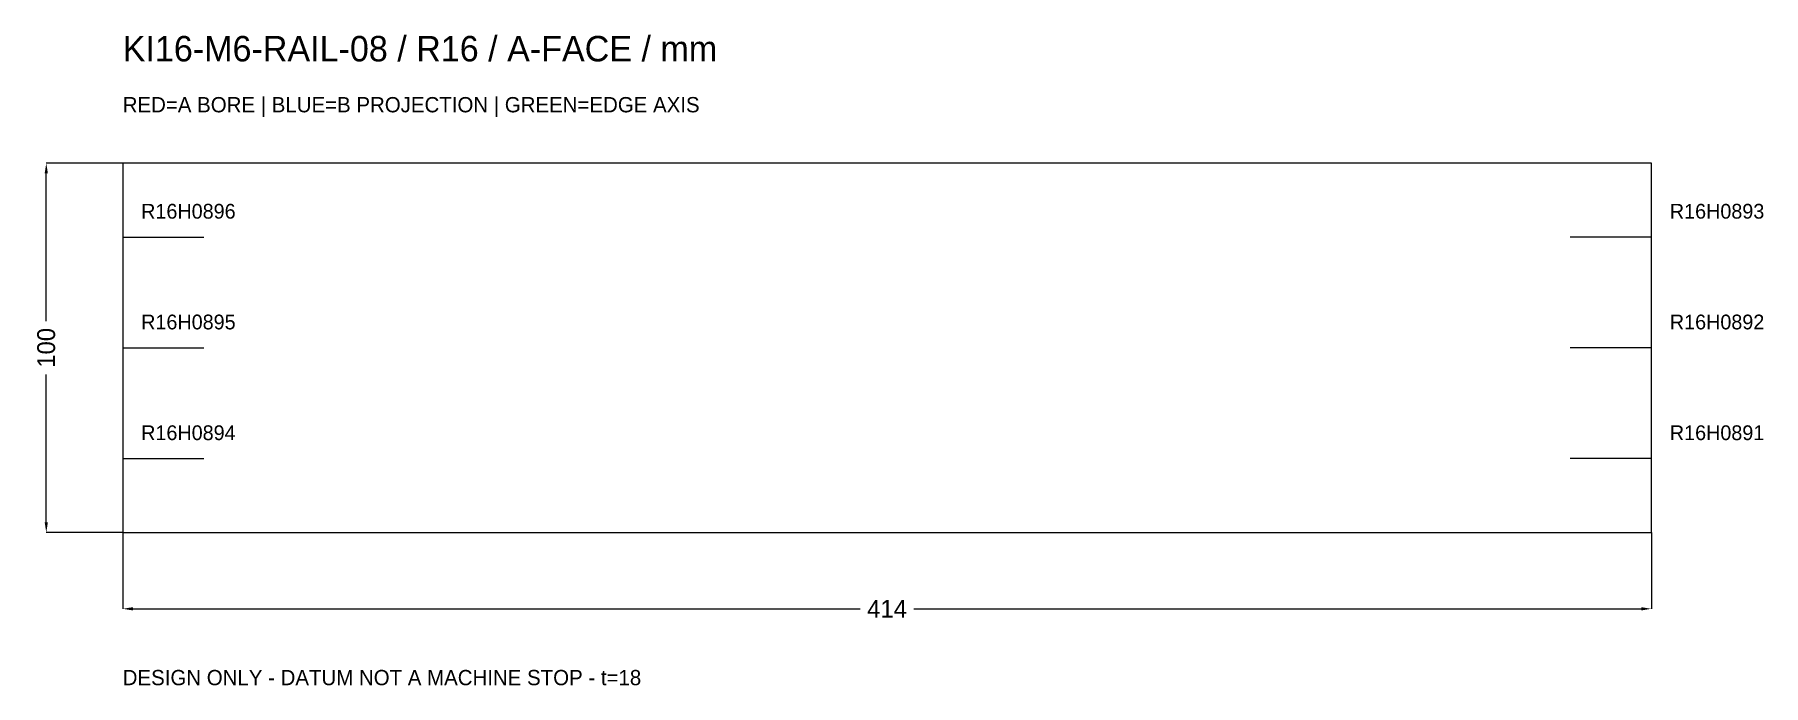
# Model space of a CAD drawing. Header units: millimetres. Extents: x -24 to 444, y -41 to 135.
import ezdxf

# ---------------------------------------------------------------- set-up
doc = ezdxf.new("R2010")
doc.units = ezdxf.units.MM
for name, color, linetype in [('CONTOUR', 7, 'Continuous'), ('EDGE_BORE', 3, 'Continuous'), ('TEXT', 7, 'Continuous')]:
    doc.layers.add(name, color=color, linetype=linetype)
doc.dimstyles.get("Standard").update_dxf_attribs({"dimtxt": 2.5, "dimasz": 2.5, "dimexe": 1.25, "dimexo": 0.625, "dimtad": 1, "dimcen": 2.5, "dimazin": 3, "dimtfac": 1, "dimtmove": 0, "dimatfit": 3})

# ---------------------------------------------------------------- blocks, each defined once
blk = doc.blocks.new('_CLOSEDFILLED')
at = {"color": 0, "linetype": 'BYBLOCK'}
blk.add_solid([(-1, 0.16), (0, 0), (-1, -0.16)], dxfattribs=at)
blk = doc.blocks.new('*D1')
at = {"color": 2}
for p, q in [((0, 0), (0, -20.7)), ((414, 0), (414, -20.7)), ((2.76, -20.7), (199.755, -20.7)), ((214.245, -20.7), (411.24, -20.7))]:
    blk.add_line(p, q, dxfattribs=at)
at = {"layer": 'Defpoints'}
for p in [(0, 0), (414, 0), (0, -20.7)]:
    blk.add_point(p, dxfattribs=at)
at = {"color": 2, "xscale": 2.7600000000000002, "yscale": 2.7600000000000002, "rotation": 180}
blk.add_blockref('_CLOSEDFILLED', (0, -20.7), dxfattribs=at)
at = {"color": 2, "xscale": 2.7600000000000002, "yscale": 2.7600000000000002}
blk.add_blockref('_CLOSEDFILLED', (414, -20.7), dxfattribs=at)
at = {"color": 7, "insert": (207, -20.7), "char_height": 4.83, "attachment_point": 5}
blk.add_mtext('414', dxfattribs=at)
blk = doc.blocks.new('*D2')
at = {"color": 2}
for p, q in [((0, 100), (-20.7, 100)), ((-20.7, 57.245), (-20.7, 97.24)), ((-20.7, 2.76), (-20.7, 42.755)), ((0, 0), (-20.7, 0))]:
    blk.add_line(p, q, dxfattribs=at)
at = {"layer": 'Defpoints'}
for p in [(0, 100), (-20.7, 0), (0, 0)]:
    blk.add_point(p, dxfattribs=at)
at = {"color": 2, "xscale": 2.7600000000000002, "yscale": 2.7600000000000002}
for p, rotation in [((-20.7, 100), 90), ((-20.7, 0), 270)]:
    blk.add_blockref('_CLOSEDFILLED', p, dxfattribs=dict(at, rotation=rotation))
at = {"color": 7, "insert": (-20.7, 50), "char_height": 4.83, "attachment_point": 5, "rotation": 90}
blk.add_mtext('100', dxfattribs=at)

msp = doc.modelspace()

# ---------------------------------------------------------------- linework, layer by layer
at = {"layer": 'CONTOUR'}
msp.add_lwpolyline([(0, 0), (414, 0), (414, 100), (0, 100)], close=True, dxfattribs=at)
at = {"layer": 'EDGE_BORE'}
for p, q in [((0, 80), (22, 80)), ((414, 80), (392, 80)), ((0, 50), (22, 50)), ((414, 50), (392, 50)), ((0, 20), (22, 20)), ((414, 20), (392, 20))]:
    msp.add_line(p, q, dxfattribs=at)

# ---------------------------------------------------------------- texts
at = {"layer": 'TEXT'}
for s, height, p in [('KI16-M6-RAIL-08 / R16 / A-FACE / mm', 6.9, (0, 127.6)), ('RED=A BORE | BLUE=B PROJECTION | GREEN=EDGE AXIS', 4.14, (0, 113.8)), ('R16H0896', 4, (5, 85)), ('R16H0893', 4, (419, 85)), ('R16H0895', 4, (5, 55)), ('R16H0892', 4, (419, 55)), ('R16H0894', 4, (5, 25)), ('R16H0891', 4, (419, 25)), ('DESIGN ONLY - DATUM NOT A MACHINE STOP - t=18', 4.14, (0, -41.4))]:
    msp.add_text(s, height=height, dxfattribs=at).set_placement(p)

# ---------------------------------------------------------------- dimensions: what is measured, and where the dimension line sits
dim = msp.add_linear_dim(base=(-20.7, 0), p1=(0, 0), p2=(0, 100), angle=90, dimstyle='Standard', override={"dimtxt": 4.83, "dimasz": 2.76, "dimdec": 2, "dimclrd": 2, "dimclre": 2, "dimclrt": 7})
dim.commit()
dim.dimension.update_dxf_attribs({"geometry": '*D2', "text_midpoint": (-20.7, 50)})
dim = msp.add_linear_dim(base=(0, -20.7), p1=(0, 0), p2=(414, 0), dimstyle='Standard', override={"dimtxt": 4.83, "dimasz": 2.76, "dimdec": 2, "dimclrd": 2, "dimclre": 2, "dimclrt": 7})
dim.commit()
dim.dimension.update_dxf_attribs({"geometry": '*D1', "text_midpoint": (207, -20.7)})

doc.saveas('drawing.dxf')
